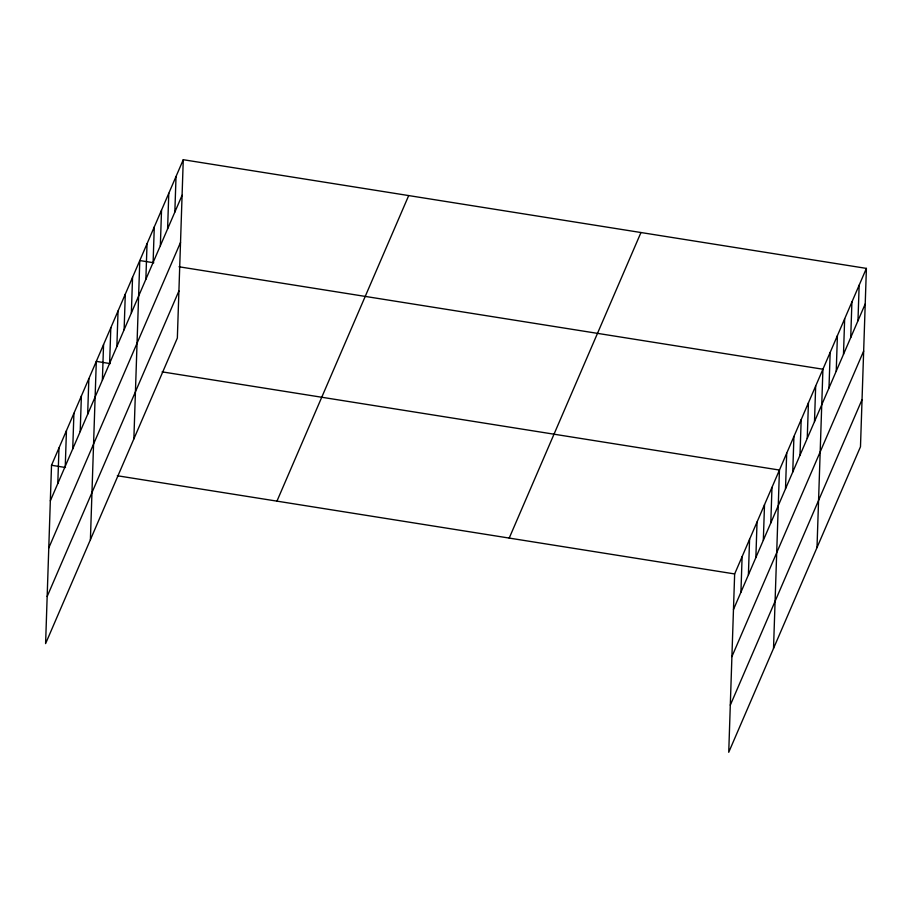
<?xml version="1.0" encoding="UTF-8"?>
<svg xmlns="http://www.w3.org/2000/svg" width="912" height="912" viewBox="0 0 912 912"><rect width="100%" height="100%" fill="white"/><g stroke="black" fill="none" stroke-linecap="round" stroke-linejoin="round"><path stroke-width="1.37" d="M183.266 159.714L51.517 465.268L45.6 643.61L177.35 338.056L183.266 159.714L866.4 268.39L860.483 446.732L728.734 752.286L734.65 573.944L866.4 268.39M57.798 483.531L58.984 447.963M65.265 466.214L66.451 430.646M72.732 448.898L73.918 413.33M80.199 431.581L81.385 396.013M87.666 414.265L88.852 378.697M90.402 539.722L96.307 361.38L110.318 363.614M102.383 380.144L103.558 344.576M109.622 363.341L110.808 327.773M116.873 346.537L118.047 310.969M124.123 329.734L125.297 294.154M131.362 312.919L132.548 277.351M133.87 438.889L139.787 260.547L153.797 262.77M145.863 279.311L147.037 243.743M153.102 262.508L154.288 226.94M160.352 245.704L161.527 210.125M167.603 228.889L168.777 193.321M174.842 212.086L176.027 176.518M740.932 592.207L742.106 556.639M748.399 574.891L749.573 539.323M755.866 557.574L757.04 522.006M763.333 540.257L764.507 504.689M770.8 522.941L771.974 487.373M773.524 648.398L779.441 470.056L162.119 371.857M785.506 488.821L786.691 453.253M792.756 472.017L793.93 436.449M800.006 455.213L801.181 419.645M807.245 438.398L808.431 402.83M814.496 421.595L815.67 386.027M817.004 547.565L822.92 369.223L179.003 266.783M828.985 387.988L830.171 352.42M836.236 371.184L837.41 335.616M843.486 354.369L844.66 318.801M850.725 337.565L851.911 301.997M857.975 320.762L859.15 285.194M50.331 500.848L182.092 195.282M48.769 547.952L180.53 242.398M47.162 596.494L178.923 290.939M276.952 501.133L408.701 195.578M509.215 538.091L640.965 232.526M733.465 609.524L865.214 303.958M731.903 656.629L863.653 351.074M730.295 705.17L862.045 399.616M51.517 465.268L65.516 467.503M117.329 475.745L734.65 573.944"/></g></svg>
